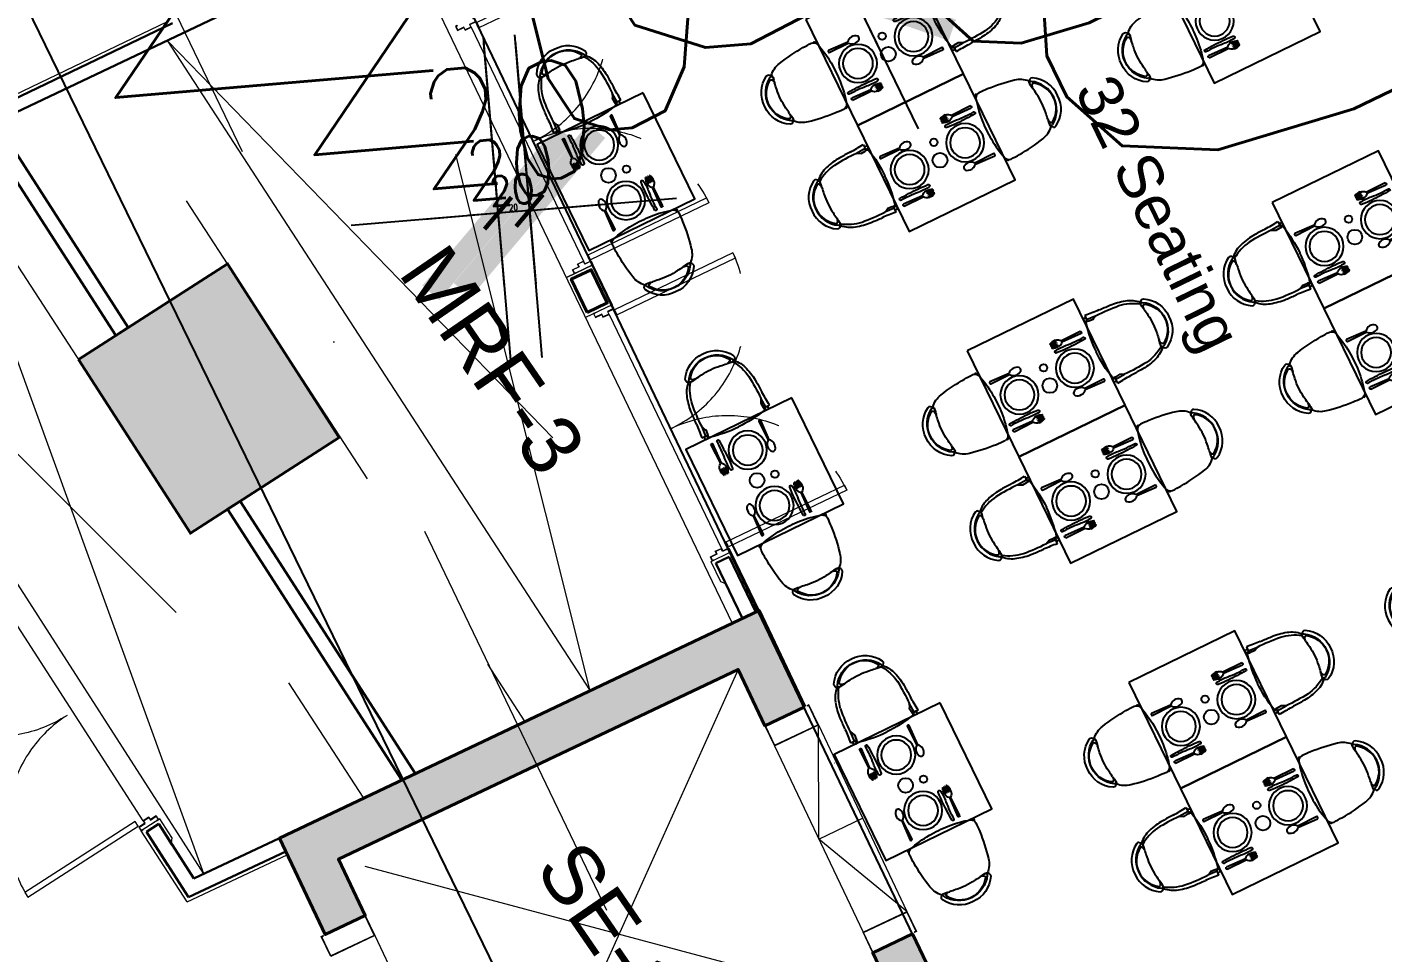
# Model space of a CAD drawing. Header units: millimetres. Extents: x 32582 to 41721, y -247935 to -234947.
# Drawn here: x 37445 to 38365, y -245146 to -244518 of the extents above; entities that cross this region are included whole.
import ezdxf

# ---------------------------------------------------------------- set-up
doc = ezdxf.new("R2010")
doc.units = ezdxf.units.MM
doc.header["$LTSCALE"] = 300
doc.header["$MEASUREMENT"] = 0
for name, pattern in [('DASHDOT', [1, 0.5, -0.25, 0, -0.25]), ('DGN Style 2', [4.165224, 2.499135, -1.66609]), ('DGN Style 4', [1.902655, 0.950733, -0.475367, 0.001188, -0.475367]), ('TDME_FASHION_L3$0$DGN Style 2', [4.165224, 2.499135, -1.66609]), ('TDME_Fave_Core_L3$0$DGN Style 2', [4.165224, 2.499135, -1.66609])]:
    doc.linetypes.add(name, pattern=pattern)
for name, color, linetype, lineweight in [('A-_FNSH----_H-', 8, 'Continuous', 0), ('G-GRID_A', 1, 'DGN Style 4', 0), ('MINORTEXT', 1, 'Continuous', 13), ('STRUCTURES', 3, 'DGN Style 2', 0), ('TDME_FASHION_L3$0$A-_CONC----_E-', 3, 'Continuous', 40), ('TDME_FASHION_L3$0$A-_DOOR----_E-', 1, 'Continuous', 13), ('TDME_FASHION_L3$0$A-_FLORPATT_E-', 8, 'Continuous', 13), ('TDME_FASHION_L3$0$A-_FNSH----_E-', 7, 'Continuous', 13), ('TDME_FASHION_L3$0$A-_WALL----_E-', 1, 'Continuous', 30), ('TDME_Fave_column_L3$0$A-_CONC----_E-', 3, 'Continuous', 40), ('TDME_Fave_Core_L3$0$A-_FLORPATT_E-', 8, 'Continuous', 13), ('TDME_Fave_Core_L3$0$A-_MTAL----_E-', 8, 'Continuous', 13), ('TDME_Fave_Core_L3$0$A-_SLABOPEN_E-', 8, 'TDME_Fave_Core_L3$0$DGN Style 2', 0)]:
    doc.layers.add(name, color=color, linetype=linetype, lineweight=lineweight)
for name, color, linetype in [('I-FURNITURE', 2, 'Continuous'), ('I-TXTDIM-GRID', 1, 'Continuous'), ('I-TXTDIM-GRID @ 1 (1)', 1, 'Continuous'), ('I-TXTDIM-GRID @ 1 (2)', 1, 'Continuous'), ('I-TXTDIM-GRID @ 10', 1, 'Continuous'), ('I-TXTDIM-GRID @ 100', 1, 'Continuous'), ('I-TXTDIM-GRID @ 20', 1, 'Continuous'), ('I-TXTDIM-GRID @ 5', 1, 'Continuous'), ('I-TXTDIM-GRID @ 50', 1, 'Continuous'), ('Szechuan Plan final plan$0$I-FURN', 1, 'Continuous')]:
    doc.layers.add(name, color=color, linetype=linetype)
doc.styles.add('HDI-ROMANS', font='romans.shx', dxfattribs={"width": 0.9})
doc.styles.add('MINORTEXT', font='arial.ttf', dxfattribs={"height": 0.36})
doc.dimstyles.new('HDI-DIM', dxfattribs={"dimscale": 100, "dimtxt": 2, "dimasz": 1, "dimexe": 1, "dimexo": 1, "dimgap": 1, "dimtad": 1, "dimdec": 0, "dimrnd": 5, "dimzin": 0, "dimdsep": 46, "dimtxsty": 'HDI-ROMANS', "dimblk": 'ARCHTICK', "dimcen": 1, "dimdle": 1, "dimclrd": 256, "dimclre": 256, "dimclrt": 7, "dimadec": 0, "dimazin": 0, "dimtfac": 1, "dimtdec": 0, "dimtix": 1, "dimtmove": 2, "dimatfit": 3, "dimfxl": 1, "dimtolj": 1, "dimtzin": 0, "dimlwd": -1, "dimlwe": -1, "dimarcsym": 0})
pattern_1 = [(53.5583798532953, (-7346165.434784, -283285292.375552), (-0.01005578150568927, 0.00742504264700464), [])]

# ---------------------------------------------------------------- blocks, each defined once
blk = doc.blocks.new('TDME_FASHION_L3$0$Doors_MR')
at = {"layer": 'TDME_FASHION_L3$0$A-_DOOR----_E-', "extrusion": (-3.1999e-12, -2.0425e-12, -1)}
for p, q in [((0, 0), (30, 0)), ((0, -12), (0, 0)), ((0, 0), (0, 0)), ((30, 0), (30, -47)), ((1860, 0), (1830, 0)), ((1830, 0), (1830, -47)), ((1860, -12), (1860, 0)), ((1860, 0), (1860, 0)), ((2, -12), (0, -12)), ((28, -2), (1.9, -2)), ((1.9, -2), (2, -2)), ((2, -2), (2, -12)), ((28, -49), (28, -2)), ((48, -49), (28, -49)), ((28, -138), (28, -91)), ((28, -91), (48, -91)), ((30, -47), (50, -47)), ((48, -91), (48, -49)), ((50, -47), (50, -93)), ((1830, -47), (1810, -47)), ((1810, -47), (1810, -93)), ((1812, -91), (1812, -49)), ((1812, -49), (1832, -49)), ((1832, -91), (1812, -91)), ((1832, -49), (1832, -2)), ((1832, -2), (1858.1, -2)), ((1832, -138), (1832, -91)), ((1858.1, -2), (1858, -2)), ((1858, -2), (1858, -12)), ((1858, -12), (1860, -12)), ((0, -140), (0, -128)), ((0, -128), (2, -128)), ((30, -140), (0, -140)), ((2, -138), (1.9, -138)), ((1.9, -138), (28, -138)), ((2, -128), (2, -138)), ((50, -93), (30, -93)), ((30, -93), (30, -140)), ((1810, -93), (1830, -93)), ((1830, -93), (1830, -140)), ((1830, -140), (1860, -140)), ((1858.1, -138), (1832, -138)), ((1860, -128), (1858, -128)), ((1858, -128), (1858, -138)), ((1858, -138), (1858.1, -138)), ((1860, -140), (1860, -128))]:
    blk.add_line(p, q, dxfattribs=at)
at = {"layer": 'TDME_FASHION_L3$0$A-_DOOR----_E-'}
for p, q in [((38, -1030, 0), (37.9, -140, 0)), ((37.9, -140, 0), (75.9, -140, 0)), ((75.9, -140, 0), (76, -1030, 0)), ((1784.1, -140, 0), (1784, -1030, 0)), ((1822.1, -140, 0), (1784.1, -140, 0)), ((1822, -1030, 0), (1822.1, -140, 0)), ((76, -1030, 0), (38, -1030, 0)), ((1784, -1030, 0), (1822, -1030, 0))]:
    blk.add_line(p, q, dxfattribs=at)
at = {"layer": 'TDME_FASHION_L3$0$A-_DOOR----_E-', "linetype": 'TDME_FASHION_L3$0$DGN Style 2', "extrusion": (3.19986e-12, -2.04249e-12, -1)}
blk.add_ellipse((28, -138), major_axis=(885.8, -172.2, 0), ratio=0.988071, start_param=6.091196, end_param=7.653103, dxfattribs=at)
at = {"layer": 'TDME_FASHION_L3$0$A-_DOOR----_E-', "linetype": 'TDME_FASHION_L3$0$DGN Style 2'}
blk.add_ellipse((1832, -138), major_axis=(-885.8, -172.2, 0), ratio=0.988071, start_param=6.091196, end_param=7.653103, dxfattribs=at)
blk = doc.blocks.new('_ArchTick')
at = {"color": 0, "linetype": 'ByBlock', "const_width": 0.15}
blk.add_lwpolyline([(-0.5, -0.5), (0.5, 0.5)], dxfattribs=at)
blk = doc.blocks.new('*D249')
at = {"layer": 'Defpoints', "color": 0, "transparency": 16777216}
for p in [(37754.43, -244524.09, -0.01), (37775.77, -244522.28, -0.01), (37764.62, -244644.11)]:
    blk.add_point(p, dxfattribs=at)
at = {"layer": 'I-TXTDIM-GRID', "linetype": 'DASHDOT', "transparency": 16777216}
for p, q in [((37780, -244572.1), (37790.19, -244692.11)), ((37758.66, -244573.92), (37768.85, -244693.93))]:
    blk.add_line(p, q, dxfattribs=at)
at = {"layer": 'I-TXTDIM-GRID', "transparency": 16777216}
for p, q in [((37764.62, -244644.11), (37714.8, -244648.34)), ((37785.96, -244642.29), (37764.62, -244644.11)), ((37785.96, -244642.29), (37835.78, -244638.06))]:
    blk.add_line(p, q, dxfattribs=at)
at = {"layer": 'I-TXTDIM-GRID', "transparency": 16777216, "xscale": 50, "yscale": 50, "zscale": 50}
for p, rotation in [((37764.62, -244644.11), 4.852746063942402), ((37785.96, -244642.29), 184.8527460639424)]:
    blk.add_blockref('_ArchTick', p, dxfattribs=dict(at, rotation=rotation))
at = {"layer": 'I-TXTDIM-GRID', "color": 7, "transparency": 16777216, "insert": (37762.6, -244493.74), "char_height": 200, "attachment_point": 5, "rotation": 4.85275, "style": 'HDI-ROMANS'}
blk.add_mtext('\\A1;20', dxfattribs=at)
blk = doc.blocks.new('*D250')
at = {"layer": 'Defpoints', "color": 0, "transparency": 16777216}
for p in [(37754.43, -244524.09, -0.01), (37775.77, -244522.28, -0.01), (37764.62, -244644.11)]:
    blk.add_point(p, dxfattribs=at)
at = {"layer": 'I-TXTDIM-GRID', "linetype": 'DASHDOT', "transparency": 16777216}
for p, q in [((37762.89, -244623.74), (37773.08, -244743.75)), ((37784.23, -244621.92), (37794.42, -244741.93))]:
    blk.add_line(p, q, dxfattribs=at)
at = {"layer": 'I-TXTDIM-GRID', "transparency": 16777216}
for p, q in [((37785.96, -244642.29), (37885.6, -244633.83)), ((37764.62, -244644.11), (37664.98, -244652.56)), ((37785.96, -244642.29), (37764.62, -244644.11))]:
    blk.add_line(p, q, dxfattribs=at)
at = {"layer": 'I-TXTDIM-GRID', "transparency": 16777216, "xscale": 100, "yscale": 100, "zscale": 100}
for p, rotation in [((37785.96, -244642.29), 184.8527460639424), ((37764.62, -244644.11), 4.852746063942402)]:
    blk.add_blockref('_ArchTick', p, dxfattribs=dict(at, rotation=rotation))
at = {"layer": 'I-TXTDIM-GRID', "color": 7, "transparency": 16777216, "insert": (37749.91, -244344.27), "char_height": 400, "attachment_point": 5, "rotation": 4.85275, "style": 'HDI-ROMANS'}
blk.add_mtext('\\A1;20', dxfattribs=at)
blk = doc.blocks.new('*D251')
at = {"layer": 'Defpoints', "color": 0, "transparency": 16777216}
for p in [(37754.43, -244524.09, -0.01), (37775.77, -244522.28, -0.01), (37764.62, -244644.11)]:
    blk.add_point(p, dxfattribs=at)
at = {"layer": 'I-TXTDIM-GRID', "linetype": 'DASHDOT', "transparency": 16777216}
for p, q in [((37756.12, -244544.02), (37766.31, -244664.03)), ((37777.46, -244542.21), (37787.65, -244662.22))]:
    blk.add_line(p, q, dxfattribs=at)
at = {"layer": 'I-TXTDIM-GRID', "transparency": 16777216}
for p, q in [((37764.62, -244644.11), (37744.69, -244645.8)), ((37785.96, -244642.29), (37764.62, -244644.11)), ((37785.96, -244642.29), (37805.89, -244640.6))]:
    blk.add_line(p, q, dxfattribs=at)
at = {"layer": 'I-TXTDIM-GRID', "transparency": 16777216, "xscale": 20, "yscale": 20, "zscale": 20}
for p, rotation in [((37764.62, -244644.11), 4.852746063942402), ((37785.96, -244642.29), 184.8527460639424)]:
    blk.add_blockref('_ArchTick', p, dxfattribs=dict(at, rotation=rotation))
at = {"layer": 'I-TXTDIM-GRID', "color": 7, "transparency": 16777216, "insert": (37770.21, -244583.41), "char_height": 80, "attachment_point": 5, "rotation": 4.85275, "style": 'HDI-ROMANS'}
blk.add_mtext('\\A1;20', dxfattribs=at)
blk = doc.blocks.new('*D252')
at = {"layer": 'Defpoints', "color": 0, "transparency": 16777216}
for p in [(37754.43, -244524.09, -0.01), (37775.77, -244522.28, -0.01), (37764.62, -244644.11)]:
    blk.add_point(p, dxfattribs=at)
at = {"layer": 'I-TXTDIM-GRID', "linetype": 'DASHDOT', "transparency": 16777216}
for p, q in [((37754.51, -244525.09), (37764.7, -244645.1)), ((37775.86, -244523.28), (37786.05, -244643.29))]:
    blk.add_line(p, q, dxfattribs=at)
at = {"layer": 'I-TXTDIM-GRID', "transparency": 16777216}
blk.add_line((37786.96, -244642.21), (37763.62, -244644.19), dxfattribs=at)
for p, rotation in [((37764.62, -244644.11), 184.8527460639424), ((37785.96, -244642.29), 4.852746063942437)]:
    blk.add_blockref('_ArchTick', p, dxfattribs=dict(at, rotation=rotation))
at = {"layer": 'I-TXTDIM-GRID', "color": 7, "transparency": 16777216, "insert": (37775.04, -244640.21), "char_height": 4, "attachment_point": 5, "rotation": 4.85275, "style": 'HDI-ROMANS'}
blk.add_mtext('\\A1;20', dxfattribs=at)
blk = doc.blocks.new('*D253')
at = {"layer": 'Defpoints', "color": 0, "transparency": 16777216}
for p in [(37754.43, -244524.09, -0.01), (37775.77, -244522.28, -0.01), (37764.62, -244644.11)]:
    blk.add_point(p, dxfattribs=at)
at = {"layer": 'I-TXTDIM-GRID', "linetype": 'DASHDOT', "transparency": 16777216}
for p, q in [((37755.28, -244534.06), (37765.46, -244654.07)), ((37776.62, -244532.25), (37786.81, -244652.26))]:
    blk.add_line(p, q, dxfattribs=at)
at = {"layer": 'I-TXTDIM-GRID', "transparency": 16777216}
for p, q in [((37764.62, -244644.11), (37754.65, -244644.95)), ((37785.96, -244642.29), (37764.62, -244644.11)), ((37785.96, -244642.29), (37795.92, -244641.45))]:
    blk.add_line(p, q, dxfattribs=at)
at = {"layer": 'I-TXTDIM-GRID', "transparency": 16777216, "xscale": 10, "yscale": 10, "zscale": 10}
for p, rotation in [((37785.96, -244642.29), 184.8527460639424), ((37764.62, -244644.11), 4.852746063942402)]:
    blk.add_blockref('_ArchTick', p, dxfattribs=dict(at, rotation=rotation))
at = {"layer": 'I-TXTDIM-GRID', "color": 7, "transparency": 16777216, "insert": (37772.75, -244613.31), "char_height": 40, "attachment_point": 5, "rotation": 4.85275, "style": 'HDI-ROMANS'}
blk.add_mtext('\\A1;20', dxfattribs=at)
blk = doc.blocks.new('*D254')
at = {"layer": 'Defpoints', "color": 0, "transparency": 16777216}
for p in [(37754.43, -244524.09, -0.01), (37775.77, -244522.28, -0.01), (37764.62, -244644.11)]:
    blk.add_point(p, dxfattribs=at)
at = {"layer": 'I-TXTDIM-GRID', "linetype": 'DASHDOT', "transparency": 16777216}
for p, q in [((37754.85, -244529.08), (37765.04, -244649.09)), ((37776.19, -244527.26), (37786.38, -244647.28))]:
    blk.add_line(p, q, dxfattribs=at)
at = {"layer": 'I-TXTDIM-GRID', "transparency": 16777216}
for p, q in [((37764.62, -244644.11), (37759.64, -244644.53)), ((37785.96, -244642.29), (37764.62, -244644.11)), ((37785.96, -244642.29), (37790.94, -244641.87))]:
    blk.add_line(p, q, dxfattribs=at)
at = {"layer": 'I-TXTDIM-GRID', "transparency": 16777216, "xscale": 5, "yscale": 5, "zscale": 5}
for p, rotation in [((37764.62, -244644.11), 4.852746063942402), ((37785.96, -244642.29), 184.8527460639424)]:
    blk.add_blockref('_ArchTick', p, dxfattribs=dict(at, rotation=rotation))
at = {"layer": 'I-TXTDIM-GRID', "color": 7, "transparency": 16777216, "insert": (37774.02, -244628.25), "char_height": 20, "attachment_point": 5, "rotation": 4.85275, "style": 'HDI-ROMANS'}
blk.add_mtext('\\A1;20', dxfattribs=at)
blk = doc.blocks.new('*D255')
at = {"layer": 'Defpoints', "color": 0, "transparency": 16777216}
for p in [(37754.43, -244524.09, -0.01), (37775.77, -244522.28, -0.01), (37764.62, -244644.11)]:
    blk.add_point(p, dxfattribs=at)
at = {"layer": 'I-TXTDIM-GRID', "linetype": 'DASHDOT', "transparency": 16777216}
for p, q in [((37754.51, -244525.09), (37764.7, -244645.1)), ((37775.86, -244523.28), (37786.05, -244643.29))]:
    blk.add_line(p, q, dxfattribs=at)
at = {"layer": 'I-TXTDIM-GRID', "transparency": 16777216}
blk.add_line((37786.96, -244642.21), (37763.62, -244644.19), dxfattribs=at)
for p, rotation in [((37764.62, -244644.11), 184.8527460639424), ((37785.96, -244642.29), 4.852746063942437)]:
    blk.add_blockref('_ArchTick', p, dxfattribs=dict(at, rotation=rotation))
at = {"layer": 'I-TXTDIM-GRID', "color": 7, "transparency": 16777216, "insert": (37775.04, -244640.21), "char_height": 4, "attachment_point": 5, "rotation": 4.85275, "style": 'HDI-ROMANS'}
blk.add_mtext('\\A1;20', dxfattribs=at)
blk = doc.blocks.new('Szechuan Plan final plan$0$A$C6E7559BB')
at = {"layer": 'Szechuan Plan final plan$0$I-FURN'}
for p, q in [((-248, 42), (-241, 42)), ((-244, 91), (-242, 91)), ((-237, 91), (-235, 91)), ((-235, 42), (-230, 42)), ((-231, -158), (-230, 1)), ((-228, 91), (-225, 91)), ((-223, 42), (-218, 42)), ((-221, 1), (-215, -157)), ((-219, 91), (-216, 91)), ((-212, 42), (-206, 42)), ((-211, 91), (-209, 91))]:
    blk.add_line(p, q, dxfattribs=at)
for points in [[(-254, 42, -0.127139), (-244, 91, -5.704288)], [(-242, 91, 0.108023), (-248, 42, 0.108023)], [(-241, 42, -0.087751), (-237, 91)], [(-235, 42, -0.082168), (-235, 91)], [(-228, 91, 0.020221), (-230, 42, 0.036122)], [(-225, 91, -0.020221), (-223, 42, -0.036122)], [(-218, 42, 0.082168), (-219, 91)], [(-212, 42, 0.087751), (-216, 91)], [(-211, 91, -0.108023), (-206, 42, -0.108023)], [(-199, 42, 0.127139), (-209, 91, 5.704288)], [(-163, -163, 0.01574), (-159, -10, 0.021051), (-163, 74, 0.836419), (-182, 76, 0.057149), (-183, -17, -0.037914), (-180, -161, 0.573135), (-163, -163, -0.221551)]]:
    blk.add_lwpolyline(points, format="xyb", dxfattribs=at)
blk.add_lwpolyline([(178, -163, -0.278334), (169, -158), (171, 1, -0.425938), (159, 88, -0.191265), (173, 93, -0.191265), (186, 89, -0.425938), (179, 1), (186, -157, -0.278334)], format="xyb", close=True, dxfattribs=at)
for radius in [144, 113]:
    blk.add_circle((0, 0), radius, dxfattribs=at)
for centre, radius, start, end in [((-193, 50), 61.5, 187.3736, 233.5156), ((-260, 48), 61.5, 309.3546, 354.2009), ((-223, -153), 9.45, 210.1825, 272.3973), ((-223, -153), 9.45, 270.4729, 332.6877)]:
    blk.add_arc(centre, radius, start, end, dxfattribs=at)
blk = doc.blocks.new('*D256')
at = {"layer": 'Defpoints', "color": 0, "transparency": 16777216}
for p in [(37966.34, -244416), (37933.87, -244431.81, 0), (37973.28, -244512.73, 0)]:
    blk.add_point(p, dxfattribs=at)
at = {"layer": 'I-TXTDIM-GRID', "transparency": 16777216}
for p, q in [((37966.34, -244416), (37944.45, -244371.05)), ((38005.75, -244496.92), (37966.34, -244416)), ((38005.75, -244496.92), (38027.64, -244541.87))]:
    blk.add_line(p, q, dxfattribs=at)
at = {"layer": 'I-TXTDIM-GRID', "linetype": 'DASHDOT', "transparency": 16777216}
for p, q in [((37978.83, -244409.92), (38011.29, -244394.11)), ((38018.23, -244490.84), (38050.7, -244475.02))]:
    blk.add_line(p, q, dxfattribs=at)
at = {"layer": 'I-TXTDIM-GRID', "transparency": 16777216, "xscale": 50, "yscale": 50, "zscale": 50}
for p, rotation in [((37966.34, -244416), 295.9660409952203), ((38005.75, -244496.92), 115.9660409952203)]:
    blk.add_blockref('_ArchTick', p, dxfattribs=dict(at, rotation=rotation))
at = {"layer": 'I-TXTDIM-GRID', "color": 7, "transparency": 16777216, "insert": (38120.9, -244390.78), "char_height": 200, "attachment_point": 5, "rotation": 295.96604, "style": 'HDI-ROMANS'}
blk.add_mtext('\\A1;90', dxfattribs=at)
blk = doc.blocks.new('*D257')
at = {"layer": 'Defpoints', "color": 0, "transparency": 16777216}
for p in [(37966.34, -244416), (37933.87, -244431.81, 0), (37973.28, -244512.73, 0)]:
    blk.add_point(p, dxfattribs=at)
at = {"layer": 'I-TXTDIM-GRID', "transparency": 16777216}
for p, q in [((37966.34, -244416), (37922.56, -244326.1)), ((38005.75, -244496.92), (37966.34, -244416)), ((38005.75, -244496.92), (38049.53, -244586.82))]:
    blk.add_line(p, q, dxfattribs=at)
at = {"layer": 'I-TXTDIM-GRID', "linetype": 'DASHDOT', "transparency": 16777216}
for p, q in [((38023.78, -244388.03), (38056.25, -244372.22)), ((38063.19, -244468.94), (38095.65, -244453.13))]:
    blk.add_line(p, q, dxfattribs=at)
at = {"layer": 'I-TXTDIM-GRID', "transparency": 16777216, "xscale": 100, "yscale": 100, "zscale": 100}
for p, rotation in [((37966.34, -244416), 295.9660409952203), ((38005.75, -244496.92), 115.9660409952203)]:
    blk.add_blockref('_ArchTick', p, dxfattribs=dict(at, rotation=rotation))
at = {"layer": 'I-TXTDIM-GRID', "color": 7, "transparency": 16777216, "insert": (38255.76, -244325.11), "char_height": 400, "attachment_point": 5, "rotation": 295.96604, "style": 'HDI-ROMANS'}
blk.add_mtext('\\A1;90', dxfattribs=at)
blk = doc.blocks.new('A$C2F5B72BF')
at = {"layer": 'I-FURNITURE', "color": 1}
for p, q in [((120.5, 432, 4935.8), (131.8, 422.8, 4935.8)), ((120.5, 68.3, 4935.8), (131.8, 77.5, 4935.8))]:
    blk.add_line(p, q, dxfattribs=at)
at = {"layer": 'I-FURNITURE', "color": 1, "elevation": 4935.8}
for points in [[(488, 495.6), (493.8, 500.3), (504.7, 489.7), (500.9, 484.9)], [(488, 4.6), (493.8, 0), (504.7, 10.6), (500.9, 15.4)]]:
    blk.add_lwpolyline(points, dxfattribs=at)
at = {"layer": 'I-FURNITURE', "color": 1}
for centre, radius, start, end in [((248.8, 317.9, 4935.8), 155.7, 101.28928, 138.19778), ((498.8, -827.1, 4935.8), 1327.7, 93.9233, 102.19866), ((581.4, -2895.6, 4935.8), 3397.5, 91.8502, 92.92605), ((469.6, 460.7, 4935.8), 39.5, 23.23525, 86.91161), ((-190.4, 269.3, 4935.8), 726.4, 4.08371, 16.54994), ((199.7, 257.9, 4935.8), 199.8, 119.20525, 182.23339), ((219.6, 251.8, 4935.8), 190.8, 121.57307, 180.48651), ((203.1, 251, 4935.8), 172.1, 122.45066, 180.27992), ((111, 414.5, 4935.8), 19.9, 61.59678, 116.35963), ((115.5, 387.3, 4935.8), 10.1, 43.36483, 118.09788), ((125.7, 406.2, 4935.8), 10.1, 3.3248, 126.10484), ((91.7, 371, 4935.8), 38.9, 353.23232, 36.79243), ((-34.7, 409.1, 4935.8), 170.4, 345.48786, 359.20686), ((118.4, 410.3, 4935.8), 18.3, 357.43714, 42.98217), ((-13, 413, 4935.8), 149.6, 349.23081, 358.65616), ((732.4, 241, 4935.8), 613.7, 172.571, 179.14929), ((3201.5, -84, 4935.8), 3104, 171.65752, 172.51548), ((-353.8, 256.9, 4935.8), 890.3, 359.56412, 4.13251), ((199.7, 242.4, 4935.8), 199.8, 177.76661, 240.79475), ((219.6, 248.5, 4935.8), 190.8, 179.51349, 238.42693), ((203.1, 249.3, 4935.8), 172.1, 179.72008, 237.54934), ((732.4, 259.3, 4935.8), 613.7, 180.85071, 187.429), ((-353.8, 243.4, 4935.8), 890.3, 355.86749, 0.43588), ((115.5, 113, 4935.8), 10.1, 241.90212, 316.63517), ((125.7, 94.1, 4935.8), 10.1, 233.89516, 356.6752), ((91.7, 129.3, 4935.8), 38.9, 323.20757, 6.76768), ((3201.5, 584.2, 4935.8), 3104, 187.48452, 188.34248), ((-34.7, 91.2, 4935.8), 170.4, 0.79314, 14.51214), ((-13, 87.3, 4935.8), 149.6, 1.34384, 10.76919), ((-190.4, 230.9, 4935.8), 726.4, 343.45006, 355.91629), ((111, 85.8, 4935.8), 19.9, 243.64037, 298.40322), ((118.4, 90, 4935.8), 18.3, 317.01783, 2.56286), ((248.8, 182.4, 4935.8), 155.7, 221.80222, 258.71072), ((498.8, 1327.4, 4935.8), 1327.7, 257.80134, 266.0767), ((581.4, 3395.9, 4935.8), 3397.5, 267.07395, 268.1498), ((469.6, 39.6, 4935.8), 39.5, 273.08839, 336.76475)]:
    blk.add_arc(centre, radius, start, end, dxfattribs=at)
blk = doc.blocks.new('A$C2D581D8F')
at = {"layer": 'I-FURNITURE', "color": 1}
for p, q in [((429.3, 436.9, 4935.8), (418, 427.6, 4935.8)), ((429.3, 73.1, 4935.8), (418, 82.3, 4935.8))]:
    blk.add_line(p, q, dxfattribs=at)
at = {"layer": 'I-FURNITURE', "color": 1, "elevation": 4935.8}
for points in [[(39, 466.4), (30.9, 466.2, 0.340335), (23.4, 460.6, 0.05597), (0, 255, -0.183171)], [(39, 43.6), (30.9, 43.7, -0.340335), (23.4, 49.4, -0.05597), (0, 255, 0.183171)]]:
    blk.add_lwpolyline(points, format="xyb", dxfattribs=at)
for points in [[(40, 495.2), (19, 491.4), (19, 475.8), (39, 469.8)], [(108, 476.3), (81, 464.6), (78.3, 461.7), (46.6, 464.6), (38.9, 464.7), (39.1, 480.4)], [(40.8, 510), (39.1, 480.4), (108, 476.3)], [(40, 14.8), (19, 18.6), (19, 34.2), (39, 40.2)], [(108, 33.7), (81, 45.4), (78.3, 48.3), (46.6, 45.4), (38.9, 45.3), (39.1, 29.6)], [(40.8, 0), (39.1, 29.6), (108, 33.7)]]:
    blk.add_lwpolyline(points, dxfattribs=at)
at = {"layer": 'I-FURNITURE', "color": 1}
for centre, radius, start, end in [((177.1, 1637.7, 4935.8), 1135.9, 263.11079, 268.22174), ((133.1, -864, 4935.8), 1340.5, 83.83914, 91.07298), ((-46.8, -4073.8, 4935.8), 4580, 86.63522, 87.63992), ((199.3, 60.4, 4935.8), 438.5, 72.45575, 87.03283), ((225.4, 135.7, 4935.8), 337, 56.14379, 81.20529), ((279.1, 295.6, 4935.8), 190.3, 43.48986, 73.9963), ((431.4, 415.2, 4935.8), 18.3, 137.01783, 182.56286), ((562.7, 417.9, 4935.8), 149.6, 181.34384, 190.76919), ((424.1, 411, 4935.8), 10.1, 53.89516, 176.6752), ((584.5, 414, 4935.8), 170.4, 180.79314, 194.51214), ((458.1, 375.8, 4935.8), 38.9, 143.20757, 186.76768), ((-2651.7, -79.1, 4935.8), 3104, 7.48452, 8.34248), ((434.3, 392.2, 4935.8), 10.1, 61.90212, 136.63517), ((438.8, 419.3, 4935.8), 19.9, 63.64037, 118.40322), ((330.2, 256.6, 4935.8), 190.8, 359.51349, 58.42693), ((346.7, 255.8, 4935.8), 172.1, 359.72008, 57.54934), ((350.1, 262.8, 4935.8), 199.8, 357.76661, 60.79475), ((-182.6, 245.9, 4935.8), 613.7, 0.85071, 7.429), ((-2651.7, 589.1, 4935.8), 3104, 351.65752, 352.51548), ((-182.6, 264.1, 4935.8), 613.7, 352.571, 359.14929), ((330.2, 253.4, 4935.8), 190.8, 301.57307, 0.48651), ((346.7, 254.2, 4935.8), 172.1, 302.45066, 0.27992), ((350.1, 247.2, 4935.8), 199.8, 299.20525, 2.23339), ((225.4, 374.2, 4935.8), 337, 278.79471, 303.85621), ((562.7, 92.1, 4935.8), 149.6, 169.23081, 178.65616), ((431.4, 94.8, 4935.8), 18.3, 177.43714, 222.98217), ((584.5, 96, 4935.8), 170.4, 165.48786, 179.20686), ((424.1, 99, 4935.8), 10.1, 183.3248, 306.10484), ((458.1, 134.1, 4935.8), 38.9, 173.23232, 216.79243), ((434.3, 117.8, 4935.8), 10.1, 223.36483, 298.09788), ((177.1, -1127.7, 4935.8), 1135.9, 91.77826, 96.88921), ((133.1, 1374, 4935.8), 1340.5, 268.92702, 276.16086), ((-46.8, 4583.8, 4935.8), 4580, 272.36008, 273.36478), ((199.3, 449.6, 4935.8), 438.5, 272.96717, 287.54425), ((279.1, 214.4, 4935.8), 190.3, 286.0037, 316.51014), ((438.8, 90.7, 4935.8), 19.9, 241.59678, 296.35963)]:
    blk.add_arc(centre, radius, start, end, dxfattribs=at)
blk = doc.blocks.new('*U275')
at = {"layer": 'I-TXTDIM-GRID @ 1 (1)'}
dim = blk.add_aligned_dim(p1=(37775.77, -244522.28, -0.01), p2=(37754.43, -244524.09, -0.01), distance=120.44, dimstyle='HDI-DIM', override={"dimscale": 1, "dimtxt": 4, "dimtix": 1, "dimtofl": 1, "dimtmove": 2, "dimatfit": 3}, dxfattribs=at)
dim.commit()
dim.dimension.update_dxf_attribs({"geometry": '*D252', "text_midpoint": (37775.04, -244640.21)})
at = {"layer": 'I-TXTDIM-GRID @ 1 (2)'}
dim = blk.add_aligned_dim(p1=(37775.77, -244522.28, -0.01), p2=(37754.43, -244524.09, -0.01), distance=120.44, dimstyle='HDI-DIM', override={"dimscale": 1, "dimtxt": 4, "dimtix": 1, "dimtofl": 1, "dimtmove": 2, "dimatfit": 3}, dxfattribs=at)
dim.commit()
dim.dimension.update_dxf_attribs({"geometry": '*D255', "text_midpoint": (37775.04, -244640.21)})
at = {"layer": 'I-TXTDIM-GRID @ 10'}
dim = blk.add_aligned_dim(p1=(37775.77, -244522.28, -0.01), p2=(37754.43, -244524.09, -0.01), distance=120.44, dimstyle='HDI-DIM', override={"dimscale": 10, "dimtxt": 4, "dimtix": 1, "dimtofl": 1, "dimtmove": 2, "dimatfit": 3}, dxfattribs=at)
dim.commit()
dim.dimension.update_dxf_attribs({"geometry": '*D253', "text_midpoint": (37772.75, -244613.31)})
at = {"layer": 'I-TXTDIM-GRID @ 100'}
dim = blk.add_aligned_dim(p1=(37775.77, -244522.28, -0.01), p2=(37754.43, -244524.09, -0.01), distance=120.44, dimstyle='HDI-DIM', override={"dimscale": 100, "dimtxt": 4, "dimtix": 1, "dimtofl": 1, "dimtmove": 2, "dimatfit": 3}, dxfattribs=at)
dim.commit()
dim.dimension.update_dxf_attribs({"geometry": '*D250', "text_midpoint": (37749.91, -244344.27)})
at = {"layer": 'I-TXTDIM-GRID @ 20'}
dim = blk.add_aligned_dim(p1=(37775.77, -244522.28, -0.01), p2=(37754.43, -244524.09, -0.01), distance=120.44, dimstyle='HDI-DIM', override={"dimscale": 20, "dimtxt": 4, "dimtix": 1, "dimtofl": 1, "dimtmove": 2, "dimatfit": 3}, dxfattribs=at)
dim.commit()
dim.dimension.update_dxf_attribs({"geometry": '*D251', "text_midpoint": (37770.21, -244583.41)})
at = {"layer": 'I-TXTDIM-GRID @ 5'}
dim = blk.add_aligned_dim(p1=(37775.77, -244522.28, -0.01), p2=(37754.43, -244524.09, -0.01), distance=120.44, dimstyle='HDI-DIM', override={"dimscale": 5, "dimtxt": 4, "dimtix": 1, "dimtofl": 1, "dimtmove": 2, "dimatfit": 3}, dxfattribs=at)
dim.commit()
dim.dimension.update_dxf_attribs({"geometry": '*D254', "text_midpoint": (37774.02, -244628.25)})
at = {"layer": 'I-TXTDIM-GRID @ 50'}
dim = blk.add_aligned_dim(p1=(37775.77, -244522.28, -0.01), p2=(37754.43, -244524.09, -0.01), distance=120.44, dimstyle='HDI-DIM', override={"dimscale": 50, "dimtxt": 4, "dimtix": 1, "dimtofl": 1, "dimtmove": 2, "dimatfit": 3}, dxfattribs=at)
dim.commit()
dim.dimension.update_dxf_attribs({"geometry": '*D249', "text_midpoint": (37762.6, -244493.74)})
blk = doc.blocks.new('*U276')
at = {"layer": 'I-TXTDIM-GRID @ 100'}
dim = blk.add_linear_dim(base=(37966.34, -244416), p1=(37973.28, -244512.73, 0), p2=(37933.87, -244431.81, 0), angle=295.96604, dimstyle='HDI-DIM', override={"dimscale": 100, "dimtxt": 4, "dimtix": 1, "dimtofl": 1, "dimtmove": 2, "dimatfit": 3}, dxfattribs=at)
dim.commit()
dim.dimension.update_dxf_attribs({"geometry": '*D257', "text_midpoint": (38255.76, -244325.11)})
at = {"layer": 'I-TXTDIM-GRID @ 50'}
dim = blk.add_linear_dim(base=(37966.34, -244416), p1=(37973.28, -244512.73, 0), p2=(37933.87, -244431.81, 0), angle=295.96604, dimstyle='HDI-DIM', override={"dimscale": 50, "dimtxt": 4, "dimtix": 1, "dimtofl": 1, "dimtmove": 2, "dimatfit": 3}, dxfattribs=at)
dim.commit()
dim.dimension.update_dxf_attribs({"geometry": '*D256', "text_midpoint": (38120.9, -244390.78)})

msp = doc.modelspace()

# ---------------------------------------------------------------- hatches: boundary and pattern name
at = {"layer": 'A-_FNSH----_H-'}
h = msp.add_hatch(dxfattribs=at)
h.set_pattern_fill('ANSI31', color=254, scale=0.1, angle=8.55838)
h.set_pattern_definition(pattern_1)
h.paths.add_polyline_path([(37556.07, -244861.09), (37656.98, -244796.16), (37581.22, -244678.43), (37480.31, -244743.36)])
h = msp.add_hatch(dxfattribs=at)
h.set_pattern_fill('ANSI31', color=254, scale=0.1, angle=8.55838)
h.set_pattern_definition(pattern_1)
h.paths.add_polyline_path([(37972.65, -244978.83), (37941.61, -244913.49), (37616.43, -245067.93), (37647.46, -245133.28), (37674.56, -245120.41), (37656.4, -245082.16), (37927.38, -244953.46), (37945.55, -244991.7)])
h = msp.add_hatch(dxfattribs=at)
h.set_pattern_fill('ANSI31', color=254, scale=0.1, angle=8.55838)
h.set_pattern_definition(pattern_1)
h.paths.add_polyline_path([(38045.72, -245132.68), (38076.75, -245198.02), (37751.57, -245352.47), (37720.53, -245287.13), (37747.63, -245274.25), (37765.8, -245312.5), (38036.78, -245183.8), (38018.62, -245145.55)])

# ---------------------------------------------------------------- linework, layer by layer
at = {"layer": 'Defpoints', "color": 4}
msp.add_lwpolyline([(38576.95, -246828.31), (36978.74, -243546.55), (38963.51, -242579.98), (40561.72, -245861.73)], close=True, dxfattribs=at)
at = {"layer": 'G-GRID_A'}
msp.add_line((38579.43, -246660.76), (37003.55, -243377.95), dxfattribs=at)
msp.add_arc((39728.58, -249049.26), 5341, 84.38848, 123.13815, dxfattribs=at)
at = {"layer": 'I-FURNITURE', "color": 1, "elevation": -0.01}
msp.add_lwpolyline([(39738.7, -244854.79), (39966.64, -245323.46), (39833.65, -245388.25), (39830.77, -245469.72, 0.115658), (38210.58, -245803.42), (38147.06, -245664.84), (38333.34, -245575.42), (38132.61, -245157.26), (38071.24, -245186.41), (37710.63, -244432.52), (37554.16, -244507.63), (37463.97, -244319.75), (37523.77, -244273.97), (37473.79, -244208.84, -0.077981), (39208.31, -243307.89), (39417.66, -243737.75), (39240.01, -243824.26), (39374.46, -244106.38), (39300.4, -244142.4), (39433.81, -244416.68), (39508, -244380.59), (39664.31, -244701.93)], format="xyb", dxfattribs=at)
at = {"layer": 'I-FURNITURE'}
for points, elevation in [([(38215.09, -244483.95), (38250.12, -244555.87), (38322.04, -244520.85), (38287.01, -244448.92)], 0), ([(37973.28, -244512.73), (38008.31, -244584.65), (38080.23, -244549.62), (38045.2, -244477.7)], 0), ([(38008.31, -244584.65), (38043.33, -244656.58), (38115.26, -244621.55), (38080.23, -244549.62)], 0), ([(37863.07, -244562.58), (37791.14, -244597.6), (37826.17, -244669.53), (37898.1, -244634.5)], -45), ([(38289.52, -244636.79), (38324.55, -244708.71), (38396.47, -244673.69), (38361.45, -244601.76)], 0), ([(38324.55, -244708.71), (38359.58, -244780.64), (38431.5, -244745.61), (38396.47, -244673.69)], 0), ([(38082.74, -244737.49), (38117.77, -244809.42), (38189.69, -244774.39), (38154.66, -244702.46)], 0), ([(37963.77, -244769.36), (37891.85, -244804.39), (37926.87, -244876.31), (37998.8, -244841.28)], -45), ([(38117.77, -244809.42), (38152.79, -244881.34), (38224.72, -244846.31), (38189.69, -244774.39)], 0), ([(38192.2, -244962.25), (38227.23, -245034.18), (38299.15, -244999.15), (38264.12, -244927.23)], 0), ([(38064.47, -244976.14), (37992.55, -245011.17), (38027.58, -245083.09), (38099.5, -245048.06)], -45), ([(38227.23, -245034.18), (38262.25, -245106.1), (38334.18, -245071.08), (38299.15, -244999.15)], 0)]:
    msp.add_lwpolyline(points, close=True, dxfattribs=dict(at, elevation=elevation))
at = {"layer": 'I-FURNITURE', "color": 2}
for centre, radius in [((38025.02, -244524.15, 0), 2.5), ((38029.25, -244536.27, 0), 5), ((38060.05, -244596.07, 0), 2.5), ((38064.27, -244608.2, 0), 5), ((37839.52, -244618.54, -45), 5), ((37851.65, -244614.32, -45), 2.5), ((38341.26, -244648.21, 0), 2.5), ((38345.49, -244660.33, 0), 5), ((38134.48, -244748.91, 0), 2.5), ((38138.71, -244761.04, 0), 5), ((37940.23, -244825.33, -45), 5), ((37952.35, -244821.1, -45), 2.5), ((38169.51, -244820.84, 0), 2.5), ((38173.73, -244832.96, 0), 5), ((38243.94, -244973.68, 0), 2.5), ((38248.17, -244985.8, 0), 5), ((38040.93, -245032.11, -45), 5), ((38053.05, -245027.88, -45), 2.5), ((38278.97, -245045.6, 0), 2.5), ((38283.19, -245057.73, 0), 5)]:
    msp.add_circle(centre, radius, dxfattribs=at)
at = {"layer": 'STRUCTURES', "color": 3, "ltscale": 0.3}
for p, q in [((37144.65, -244007.1), (37782.84, -244988.9)), ((37009.62, -244019.54), (37673.48, -245040.84))]:
    msp.add_line(p, q, dxfattribs=at)
at = {"layer": 'TDME_FASHION_L3$0$A-_CONC----_E-', "lineweight": 0}
for p, q in [((37697.87, -244452.16, 0), (37923.46, -244922.11, 0)), ((37540.38, -244526.97), (37827.01, -244967.92)), ((37565.26, -245091.97, 0), (37280.96, -244650.17, 0))]:
    msp.add_line(p, q, dxfattribs=at)
at = {"layer": 'TDME_FASHION_L3$0$A-_CONC----_E-', "elevation": 0}
msp.add_lwpolyline([(37825.13, -244711.48), (37838.65, -244704.99), (37827.83, -244682.45), (37814.31, -244688.94)], close=True, dxfattribs=at)
at = {"layer": 'TDME_FASHION_L3$0$A-_FLORPATT_E-'}
for p, q in [((37746.44, -244517.98, 0), (37822.6, -244676.64, 0)), ((37839.93, -244712.73, 0), (37916.15, -244871.59, 0)), ((37524.01, -245056.15, 0), (37428.77, -244908.14, 0))]:
    msp.add_line(p, q, dxfattribs=at)
at = {"layer": 'TDME_FASHION_L3$0$A-_FNSH----_E-'}
for p, q in [((37257.19, -244650.19), (37540.64, -244514.12)), ((37829, -244679.12, 0), (37810.97, -244687.77, 0)), ((37810.97, -244687.77, 0), (37829, -244679.12, 0)), ((37829, -244679.12, 0), (37841.98, -244706.16, 0)), ((37841.99, -244706.16, 0), (37823.95, -244714.82, 0)), ((37909.04, -244880.29, 0), (37922.56, -244873.8, 0)), ((37922.56, -244873.8), (37941.61, -244913.48)), ((37908.96, -244880.33, 0), (37915.45, -244893.86, 0)), ((37915.45, -244893.86, 0), (37918.89, -244895.26, 0)), ((37535.38, -245054.78, 0), (37522.77, -245062.89, 0)), ((37543.5, -245067.39), (37535.38, -245054.78)), ((37553.83, -245111.16), (37522.77, -245062.89)), ((37543.5, -245067.39, 0), (37543, -245071.23)), ((37553.83, -245111.16), (37621.75, -245079.24))]:
    msp.add_line(p, q, dxfattribs=at)
at = {"layer": 'TDME_FASHION_L3$0$A-_WALL----_E-'}
for p, q in [((37424.14, -244582.17), (37704.65, -244448.95)), ((37260.82, -244651.21), (37543.97, -244515.29)), ((37505.53, -244727.13), (37415.03, -244586.5)), ((37513.94, -244721.72), (37424.14, -244582.17)), ((37827.83, -244682.45, 0), (37838.65, -244704.99, 0)), ((37505.53, -244727.13), (37513.94, -244721.72)), ((37581.3, -244844.86), (37589.7, -244839.45)), ((37699.47, -245028.49), (37581.3, -244844.86)), ((37708.57, -245024.17), (37589.7, -244839.45)), ((37912.34, -244881.39), (37921.39, -244877.14, 0)), ((37912.34, -244881.39), (37930.32, -244918.85)), ((37921.39, -244877.14), (37939.35, -244914.56)), ((37930.32, -244918.85), (37939.35, -244914.56)), ((37708.57, -245024.17), (37699.47, -245028.49)), ((37534.63, -245058.23, 0), (37526.22, -245063.64, 0)), ((37558.42, -245095.19), (37534.63, -245058.23)), ((37543.56, -245072.11), (37534.63, -245058.23)), ((37554.75, -245107.96), (37526.22, -245063.64)), ((37540.56, -245085.93), (37526.22, -245063.64)), ((37558.42, -245095.19), (37616.43, -245067.93)), ((37620.72, -245076.97), (37616.46, -245067.92)), ((37554.75, -245107.96), (37620.68, -245076.98))]:
    msp.add_line(p, q, dxfattribs=at)
at = {"layer": 'TDME_Fave_column_L3$0$A-_CONC----_E-'}
for points in [[(37480.31, -244743.36), (37556.07, -244861.09), (37656.98, -244796.16), (37581.22, -244678.43)], [(37972.65, -244978.83), (37941.61, -244913.49), (37616.43, -245067.93), (37647.46, -245133.28), (37674.56, -245120.41), (37656.4, -245082.16), (37927.38, -244953.46), (37945.55, -244991.7)], [(38045.72, -245132.68), (38076.75, -245198.02), (37751.57, -245352.47), (37720.53, -245287.13), (37747.63, -245274.25), (37765.8, -245312.5), (38036.78, -245183.8), (38018.62, -245145.55)]]:
    msp.add_lwpolyline(points, close=True, dxfattribs=at)
at = {"layer": 'TDME_Fave_Core_L3$0$A-_FLORPATT_E-', "extrusion": (-3.82105e-08, -2.43991e-08, 1)}
for p, q in [((37981.79, -244991.1, 0), (38041.86, -245117.56, 0)), ((37951.99, -245005.26, 0), (38012.05, -245131.72, 0))]:
    msp.add_line(p, q, dxfattribs=at)
at = {"layer": 'TDME_Fave_Core_L3$0$A-_FLORPATT_E-'}
msp.add_line((37982.02, -245068.49, 0), (38011.82, -245054.33, 0), dxfattribs=at)
at = {"layer": 'TDME_Fave_Core_L3$0$A-_FLORPATT_E-', "extrusion": (4.30555e-08, 1.41981e-08, 1)}
msp.add_line((37681, -245133.96, 0), (37741.07, -245260.42, 0), dxfattribs=at)
at = {"layer": 'TDME_Fave_Core_L3$0$A-_FLORPATT_E-'}
msp.add_lwpolyline([(38041.85, -245117.56), (37982.02, -245068.49), (37981.8, -244991.11)], dxfattribs=at)
at = {"layer": 'TDME_Fave_Core_L3$0$A-_MTAL----_E-'}
for p, q in [((37992.9, -245017), (37992.77, -245016.73)), ((38046.81, -245131.48, 0), (38046.94, -245131.76, 0)), ((37646.24, -245134.2), (37646.11, -245133.93))]:
    msp.add_line(p, q, dxfattribs=at)
for points in [[(37945.55, -244991.7), (37951.99, -245005.26), (37981.8, -244991.11), (37975.36, -244977.55), (37974.01, -244978.2)], [(37945.82, -244991.57), (37952.13, -245004.86), (37981.4, -244990.97), (37975.22, -244977.95), (37974.13, -244978.47)], [(37674.56, -245120.41), (37681, -245133.96), (37651.2, -245148.13), (37644.76, -245134.57), (37646.11, -245133.93)], [(37674.29, -245120.54), (37680.6, -245133.82), (37651.34, -245147.73), (37645.16, -245134.71), (37646.24, -245134.2)]]:
    msp.add_lwpolyline(points, dxfattribs=at)
at = {"layer": 'TDME_Fave_Core_L3$0$A-_MTAL----_E-', "elevation": 0}
for points in [[(38018.49, -245145.28), (38012.05, -245131.72), (38041.85, -245117.56), (38048.29, -245131.11), (38046.94, -245131.76)], [(38018.76, -245145.15), (38012.45, -245131.86), (38041.71, -245117.96), (38047.89, -245130.97), (38046.81, -245131.48)]]:
    msp.add_lwpolyline(points, dxfattribs=at)
at = {"layer": 'TDME_Fave_Core_L3$0$A-_SLABOPEN_E-', "lineweight": 0, "ltscale": 0.5}
for p, q in [((37827.01, -244967.92), (37697.99, -244452.11)), ((37540.68, -244527.43), (37923.36, -244921.89, 0)), ((37565.26, -245091.97, 0), (37386.41, -244600.09)), ((37280.96, -244650.17, 0), (37673.04, -245041.04)), ((37927.38, -244953.46), (37765.8, -245312.5)), ((38036.78, -245183.8), (37656.4, -245082.16))]:
    msp.add_line(p, q, dxfattribs=at)

# ---------------------------------------------------------------- block references
at = {"layer": 'I-FURNITURE', "color": 2, "extrusion": (0, 0, -1), "zscale": -0.08999999999999997}
for p, xscale, yscale, rotation in [((-38046.27, -244524.4, 0), 0.08999999999700711, 0.08999999999700711, 243.9503431782087), ((-38250.46, -244513.82, 0), 0.08999999999700715, 0.08999999999700715, 63.9503431782088), ((-38008.65, -244542.6, 0), 0.08999999999700715, 0.08999999999700715, 63.9503431782088), ((-38081.29, -244596.33, 0), 0.08999999999700711, 0.08999999999700711, 243.9503431782087), ((-37833.2, -244597.95, 45), 0.08999999999700714, 0.08999999999700714, 153.9503431782004), ((-38043.68, -244614.52, 0), 0.08999999999700715, 0.08999999999700715, 63.9503431782088), ((-37851.39, -244635.56, 45), 0.08999999999700711, 0.08999999999700711, 333.9503431782002), ((-38362.51, -244648.46, 0), 0.08999999999700711, 0.08999999999700711, 243.9503431782087), ((-38324.9, -244666.66, 0), 0.08999999999700715, 0.08999999999700715, 63.9503431782088), ((-38359.92, -244738.58, 0), 0.08999999999700715, 0.08999999999700715, 63.9503431782088), ((-38155.73, -244749.17, 0), 0.08999999999700711, 0.08999999999700711, 243.9503431782087), ((-38118.11, -244767.36, 0), 0.08999999999700715, 0.08999999999700715, 63.9503431782088), ((-37933.9, -244804.73, 45), 0.08999999999700714, 0.08999999999700714, 153.9503431782004), ((-38190.75, -244821.09, 0), 0.08999999999700711, 0.08999999999700711, 243.9503431782087), ((-37952.1, -244842.34, 45), 0.08999999999700711, 0.08999999999700711, 333.9503431782002), ((-38153.14, -244839.29, 0), 0.08999999999700715, 0.08999999999700715, 63.9503431782088), ((-38265.18, -244973.93, 0), 0.08999999999700711, 0.08999999999700711, 243.9503431782087), ((-38227.57, -244992.13, 0), 0.08999999999700715, 0.08999999999700715, 63.9503431782088), ((-38034.6, -245011.51, 45), 0.08999999999700714, 0.08999999999700714, 153.9503431782004), ((-38300.21, -245045.86, 0), 0.08999999999700711, 0.08999999999700711, 243.9503431782087), ((-38052.8, -245049.13, 45), 0.08999999999700711, 0.08999999999700711, 333.9503431782002), ((-38262.6, -245064.05, 0), 0.08999999999700715, 0.08999999999700715, 63.9503431782088)]:
    msp.add_blockref('Szechuan Plan final plan$0$A$C6E7559BB', p, dxfattribs=dict(at, xscale=xscale, yscale=yscale, rotation=rotation))
at = {"layer": 'I-TXTDIM-GRID'}
for name in ['*U276', '*U275']:
    msp.add_blockref(name, (0, 0), dxfattribs=at)
at = {"layer": 'I-TXTDIM-GRID', "yscale": 0.1, "zscale": 0.1}
for name, p, xscale, rotation in [('A$C2D581D8F', (38049.41, -244490.48, 0), -0.1, 205.9660409952122), ('A$C2F5B72BF', (38176.36, -244520.68, 0), -0.1, 205.966040995228), ('A$C2D581D8F', (37803.92, -244593.4, -45), -0.1, 295.9660409952), ('A$C2F5B72BF', (37934.55, -244549.46, 0), -0.1, 205.9660409952229), ('A$C2F5B72BF', (38133.03, -244541.78, 0), 0.1, 205.9660409952175), ('A$C2D581D8F', (38015.77, -244595.84, 0), 0.1, 205.9660409952282), ('A$C2F5B72BF', (37862.91, -244708.26, -45), -0.1, 295.9660409952107), ('A$C2D581D8F', (38296.99, -244647.97, 0), 0.1, 205.9660409952282), ('A$C2D581D8F', (38158.87, -244715.24, 0), -0.1, 205.9660409952122), ('A$C2D581D8F', (37904.62, -244800.18, -45), -0.1, 295.9660409952), ('A$C2F5B72BF', (38285.82, -244745.45, 0), -0.1, 205.966040995228), ('A$C2F5B72BF', (38044.01, -244774.23, 0), -0.1, 205.9660409952229), ('A$C2F5B72BF', (38242.49, -244766.54, 0), 0.1, 205.9660409952175), ('A$C2D581D8F', (38125.23, -244820.6, 0), 0.1, 205.9660409952282), ('A$C2F5B72BF', (37963.61, -244915.04, -45), -0.1, 295.9660409952107), ('A$C2D581D8F', (38406.45, -244872.74, 0), 0.1, 205.9660409952282), ('A$C2D581D8F', (38268.33, -244940, 0), -0.1, 205.9660409952122), ('A$C2D581D8F', (38005.33, -245006.97, -45), -0.1, 295.9660409952), ('A$C2F5B72BF', (38153.47, -244998.99, 0), -0.1, 205.9660409952229), ('A$C2F5B72BF', (38351.95, -244991.31, 0), 0.1, 205.9660409952175), ('A$C2D581D8F', (38234.69, -245045.36, 0), 0.1, 205.9660409952282), ('A$C2F5B72BF', (38064.31, -245121.82, -45), -0.1, 295.9660409952107)]:
    msp.add_blockref(name, p, dxfattribs=dict(at, xscale=xscale, rotation=rotation))
at = {"layer": 'TDME_FASHION_L3$0$A-_WALL----_E-', "yscale": 0.1, "zscale": 0.1}
for p, xscale, rotation in [((37816.38, -244685.17, 0), 0.1, 115.642767241602), ((37829.36, -244712.22, 0), -0.1, 115.642801602447), ((37433.89, -244898.9, 0), 0.1, 302.7618543229117)]:
    msp.add_blockref('TDME_FASHION_L3$0$Doors_MR', p, dxfattribs=dict(at, xscale=xscale, rotation=rotation))

# ---------------------------------------------------------------- texts
at = {"layer": 'MINORTEXT', "attachment_point": 1, "style": 'MINORTEXT'}
for s, insert, char_height, rotation in [('32 Seating', (38182.19, -244547.5), 30, 295.96604), ('MRF-3', (37729.26, -244661.91), 40, 304.52442), ('SE-10', (37821.94, -245065.94), 40, 304.52442)]:
    msp.add_mtext(s, dxfattribs=dict(at, insert=insert, char_height=char_height, rotation=rotation))

doc.saveas('drawing.dxf')
